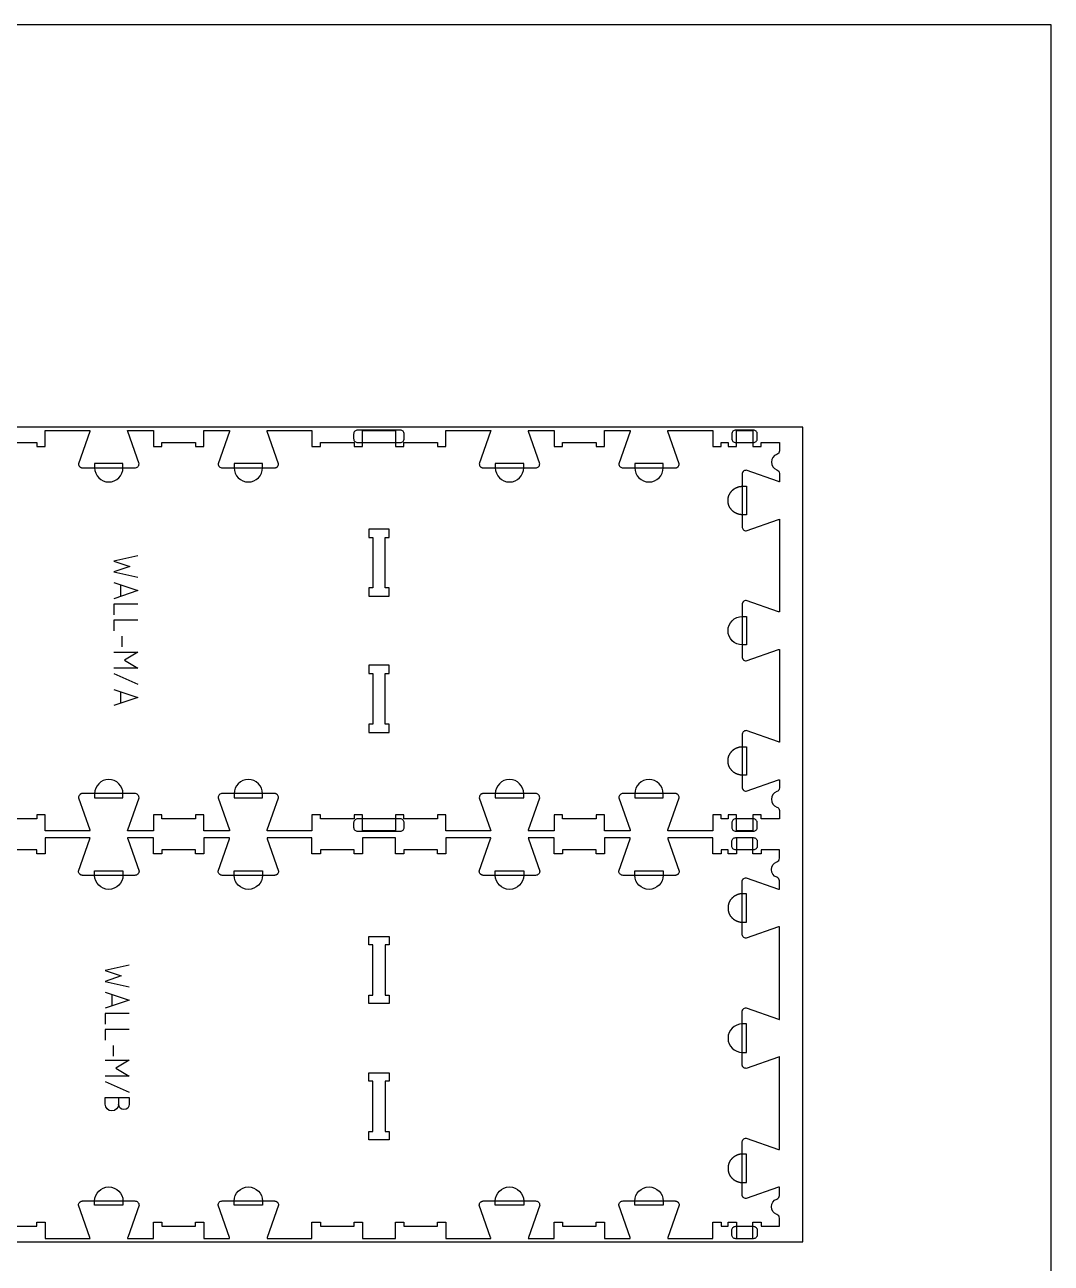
# Model space of a CAD drawing. Extents: x 0 to 4485, y 0 to 8771.
# Drawn here: x 1646 to 3183, y 3739 to 5593 of the extents above; entities that cross this region are included whole.
import ezdxf

# ---------------------------------------------------------------- set-up
doc = ezdxf.new("R2010")
doc.units = 0
for name, color, linetype in [('0_SHEET_SPRUCEPLY_2440X122', 1, 'CONTINUOUS'), ('1_ANYTOOL_1MMDEEP_LABELS_S', 2, 'CONTINUOUS'), ('3_ANYTOOL_CUTTHROUGH_INSID', 4, 'CONTINUOUS'), ('4_ANYTOOL_CUTTHROUGH_OUTSI', 5, 'CONTINUOUS'), ('5_ANYTOOL_HALF_MILL_9MM_IN', 3, 'CONTINUOUS'), ('DONOTCUT', 7, 'CONTINUOUS')]:
    doc.layers.add(name, color=color, linetype=linetype)

msp = doc.modelspace()

# ---------------------------------------------------------------- linework, layer by layer
at = {"layer": '0_SHEET_SPRUCEPLY_2440X122'}
msp.add_lwpolyline([(371.7, 4991.2), (371.7, 3771.2), (2811.7, 3771.2), (2811.7, 4991.2)], close=True, dxfattribs=at)
at = {"layer": '1_ANYTOOL_1MMDEEP_LABELS_S', "color": 2}
for points in [[(1815.6, 4798.2), (1779.6, 4790.2), (1803.6, 4782.2), (1779.6, 4774.2), (1815.6, 4766.2)], [(1779.6, 4758.2), (1815.6, 4746.2), (1779.6, 4734.2)], [(1789.6, 4754.9), (1789.6, 4737.6)], [(1815.6, 4726.2), (1779.6, 4726.2), (1779.6, 4710.2)], [(1815.6, 4702.2), (1779.6, 4702.2), (1779.6, 4686.2)], [(1791.6, 4678.2), (1791.6, 4662.2)], [(1779.6, 4654.2), (1815.6, 4654.2), (1795.6, 4642.2), (1815.6, 4630.2), (1779.6, 4630.2)], [(1779.6, 4622.2), (1815.6, 4606.2)], [(1779.6, 4598.2), (1815.6, 4586.2), (1779.6, 4574.2)], [(1789.6, 4594.9), (1789.6, 4577.6)], [(1802.9, 4185.3), (1766.9, 4177.3), (1790.9, 4169.3), (1766.9, 4161.3), (1802.9, 4153.3)], [(1766.9, 4145.3), (1802.9, 4133.3), (1766.9, 4121.3)], [(1776.9, 4141.9), (1776.9, 4124.6)], [(1802.9, 4113.3), (1766.9, 4113.3), (1766.9, 4097.3)], [(1802.9, 4089.3), (1766.9, 4089.3), (1766.9, 4073.3)], [(1778.9, 4065.3), (1778.9, 4049.3)], [(1766.9, 4043.3), (1802.9, 4043.3), (1782.9, 4031.3), (1802.9, 4019.3), (1766.9, 4019.3)], [(1766.9, 4011.3), (1802.9, 3995.3)]]:
    msp.add_lwpolyline(points, dxfattribs=at)
msp.add_lwpolyline([(1786.9, 3987.3), (1786.9, 3977.3, -1), (1766.9, 3977.3), (1766.9, 3987.3), (1802.9, 3987.3), (1802.9, 3977.3, -1), (1786.9, 3977.3)], format="xyb", dxfattribs=at)
at = {"layer": '3_ANYTOOL_CUTTHROUGH_INSID'}
for points in [[(2161.5, 4838.2), (2161.5, 4826), (2167.5, 4826), (2167.5, 4750.5), (2161.5, 4750.5), (2161.5, 4738), (2192, 4738), (2192, 4750.5), (2186, 4750.5), (2186, 4826), (2192, 4826), (2192, 4838.5), (2161.5, 4838.5)], [(2192, 4534.2), (2192, 4546.5), (2186, 4546.5), (2186, 4622), (2192, 4622), (2192, 4634.5), (2161.5, 4634.5), (2161.5, 4622), (2167.5, 4622), (2167.5, 4546.5), (2161.5, 4546.5), (2161.5, 4534), (2192, 4534)], [(2192, 4228.2), (2192, 4216), (2186, 4216), (2186, 4140.5), (2192, 4140.5), (2192, 4128), (2161.5, 4128), (2161.5, 4140.5), (2167.5, 4140.5), (2167.5, 4216), (2161.5, 4216), (2161.5, 4228.5), (2192, 4228.5)], [(2161.5, 3924.2), (2161.5, 3936.5), (2167.5, 3936.5), (2167.5, 4012), (2161.5, 4012), (2161.5, 4024.5), (2192, 4024.5), (2192, 4012), (2186, 4012), (2186, 3936.5), (2192, 3936.5), (2192, 3924), (2161.5, 3924)]]:
    msp.add_lwpolyline(points, close=True, dxfattribs=at)
at = {"layer": '4_ANYTOOL_CUTTHROUGH_OUTSI'}
for points in [[(1614, 4968), (1664.5, 4968), (1664.5, 4962), (1677, 4962), (1677, 4986), (1744.1, 4986), (1744.1, 4986, -0.061485), (1743.9, 4984.6), (1727, 4936.3), (1727, 4936.3), (1727, 4936.2), (1727, 4936.2, 0.198912), (1728.8, 4931.8), (1728.9, 4931.7), (1729, 4931.6), (1729.2, 4931.5), (1729.3, 4931.4), (1729.4, 4931.3), (1729.5, 4931.2), (1729.6, 4931.1), (1729.8, 4931), (1729.9, 4931), (1730, 4930.9), (1730.2, 4930.8), (1730.3, 4930.7), (1730.4, 4930.7), (1730.6, 4930.6), (1730.7, 4930.5), (1730.9, 4930.5), (1731, 4930.4), (1731.1, 4930.4), (1731.3, 4930.3), (1731.4, 4930.3), (1731.6, 4930.2), (1731.7, 4930.2), (1731.9, 4930.1), (1732, 4930.1), (1732.2, 4930.1), (1732.3, 4930.1), (1732.5, 4930), (1732.6, 4930), (1732.8, 4930), (1732.9, 4930), (1733.1, 4930), (1733.2, 4930), (1811.2, 4930, 0.414214), (1817.5, 4936.2), (1817.5, 4936.3), (1800.6, 4984.6), (1800.6, 4984.6, -0.061485), (1800.4, 4986), (1839, 4986), (1839, 4962), (1851.5, 4962), (1851.5, 4968), (1902, 4968), (1902, 4962), (1914.5, 4962), (1914.5, 4986), (1953.1, 4986), (1953.1, 4986, -0.061485), (1952.8, 4984.6), (1935.9, 4936.3), (1935.9, 4936.3), (1935.9, 4936.2), (1935.9, 4936.2, 0.414214), (1942.2, 4930), (2020.2, 4930), (2020.3, 4930), (2020.5, 4930), (2020.6, 4930), (2020.8, 4930), (2020.9, 4930), (2021.1, 4930.1), (2021.2, 4930.1), (2021.4, 4930.1), (2021.5, 4930.1), (2021.7, 4930.2), (2021.8, 4930.2), (2022, 4930.3), (2022.1, 4930.3), (2022.3, 4930.4), (2022.4, 4930.4), (2022.5, 4930.5), (2022.7, 4930.5), (2022.8, 4930.6), (2023, 4930.7), (2023.1, 4930.7), (2023.2, 4930.8), (2023.4, 4930.9), (2023.5, 4931), (2023.6, 4931), (2023.8, 4931.1), (2023.9, 4931.2), (2024, 4931.3), (2024.1, 4931.4), (2024.2, 4931.5), (2024.4, 4931.6), (2024.5, 4931.7), (2024.6, 4931.8, 0.198912), (2026.4, 4936.2), (2026.4, 4936.3), (2009.5, 4984.6), (2009.5, 4984.6, -0.061485), (2009.3, 4986), (2076.5, 4986), (2076.5, 4962), (2089, 4962), (2089, 4968), (2139.5, 4968), (2139.5, 4962), (2152, 4962), (2152, 4986), (2201.5, 4986), (2201.5, 4962), (2214, 4962), (2214, 4968), (2264.5, 4968), (2264.5, 4962), (2277, 4962), (2277, 4986), (2344.1, 4986), (2344.1, 4986, -0.061485), (2343.9, 4984.6), (2327, 4936.3), (2327, 4936.3), (2327, 4936.2), (2327, 4936.2, 0.198912), (2328.8, 4931.8), (2328.9, 4931.7), (2329, 4931.6), (2329.2, 4931.5), (2329.3, 4931.4), (2329.4, 4931.3), (2329.5, 4931.2), (2329.6, 4931.1), (2329.8, 4931), (2329.9, 4931), (2330, 4930.9), (2330.2, 4930.8), (2330.3, 4930.7), (2330.4, 4930.7), (2330.6, 4930.6), (2330.7, 4930.5), (2330.9, 4930.5), (2331, 4930.4), (2331.1, 4930.4), (2331.3, 4930.3), (2331.4, 4930.3), (2331.6, 4930.2), (2331.7, 4930.2), (2331.9, 4930.1), (2332, 4930.1), (2332.2, 4930.1), (2332.3, 4930.1), (2332.5, 4930), (2332.6, 4930), (2332.8, 4930), (2332.9, 4930), (2333.1, 4930), (2333.2, 4930), (2411.2, 4930, 0.414214), (2417.5, 4936.2), (2417.5, 4936.3), (2417.5, 4936.3), (2400.6, 4984.6), (2400.6, 4984.6, -0.061485), (2400.4, 4986), (2439, 4986), (2439, 4962), (2451.5, 4962), (2451.5, 4968), (2502, 4968), (2502, 4962), (2514.5, 4962), (2514.5, 4986), (2553.1, 4986), (2553.1, 4986, -0.061485), (2552.8, 4984.6), (2535.9, 4936.3), (2535.9, 4936.3), (2535.9, 4936.2), (2535.9, 4936.2, 0.414214), (2542.2, 4930), (2620.2, 4930), (2620.3, 4930), (2620.5, 4930), (2620.6, 4930), (2620.8, 4930), (2620.9, 4930), (2621.1, 4930.1), (2621.2, 4930.1), (2621.4, 4930.1), (2621.5, 4930.1), (2621.7, 4930.2), (2621.8, 4930.2), (2622, 4930.3), (2622.1, 4930.3), (2622.3, 4930.4), (2622.4, 4930.4), (2622.5, 4930.5), (2622.7, 4930.5), (2622.8, 4930.6), (2623, 4930.7), (2623.1, 4930.7), (2623.2, 4930.8), (2623.4, 4930.9), (2623.5, 4931), (2623.6, 4931), (2623.8, 4931.1), (2623.9, 4931.2), (2624, 4931.3), (2624.1, 4931.4), (2624.2, 4931.5), (2624.4, 4931.6), (2624.5, 4931.7), (2624.6, 4931.8, 0.198912), (2626.4, 4936.2), (2626.4, 4936.3), (2609.5, 4984.6), (2609.5, 4984.6, -0.061485), (2609.3, 4986), (2676.5, 4986), (2676.5, 4962), (2689, 4962), (2689, 4968), (2699.5, 4968), (2699.5, 4962), (2712, 4962), (2712, 4986), (2736.5, 4986), (2736.5, 4962), (2749, 4962), (2749, 4968), (2776.5, 4968), (2776.5, 4955.6), (2776.5, 4955.6, -0.317837), (2772.6, 4950.2, 0.707107), (2772.6, 4927.1, -0.317837), (2776.5, 4921.6), (2776.5, 4909.2, -0.061485), (2775.1, 4909.5), (2726.8, 4926.4), (2726.7, 4926.4), (2726.7, 4926.4), (2726.7, 4926.4, 0.198912), (2722.3, 4924.6), (2722.2, 4924.5), (2722.1, 4924.3), (2722, 4924.2), (2721.9, 4924.1), (2721.8, 4924), (2721.7, 4923.9), (2721.6, 4923.7), (2721.5, 4923.6), (2721.4, 4923.5), (2721.3, 4923.4), (2721.3, 4923.2), (2721.2, 4923.1), (2721.1, 4923), (2721.1, 4922.8), (2721, 4922.7), (2720.9, 4922.5), (2720.9, 4922.4), (2720.8, 4922.2), (2720.8, 4922.1), (2720.7, 4921.9), (2720.7, 4921.8), (2720.6, 4921.6), (2720.6, 4921.5), (2720.6, 4921.3), (2720.5, 4921.2), (2720.5, 4921), (2720.5, 4920.9), (2720.5, 4920.7), (2720.5, 4920.6), (2720.5, 4920.4), (2720.5, 4920.3), (2720.5, 4920.1), (2720.5, 4842.1, 0.414214), (2726.7, 4835.9), (2726.7, 4835.9), (2726.8, 4835.9), (2775.1, 4852.8), (2775.1, 4852.8, -0.061485), (2776.5, 4853), (2776.5, 4714.3, -0.061485), (2775.1, 4714.6), (2726.8, 4731.5), (2726.7, 4731.5), (2726.7, 4731.5), (2726.7, 4731.5, 0.198912), (2722.3, 4729.7), (2722.2, 4729.6), (2722.1, 4729.4), (2722, 4729.3), (2721.9, 4729.2), (2721.8, 4729.1), (2721.7, 4729), (2721.6, 4728.8), (2721.5, 4728.7), (2721.4, 4728.6), (2721.3, 4728.5), (2721.3, 4728.3), (2721.2, 4728.2), (2721.1, 4728.1), (2721.1, 4727.9), (2721, 4727.8), (2720.9, 4727.6), (2720.9, 4727.5), (2720.8, 4727.3), (2720.8, 4727.2), (2720.7, 4727), (2720.7, 4726.9), (2720.6, 4726.7), (2720.6, 4726.6), (2720.6, 4726.4), (2720.5, 4726.3), (2720.5, 4726.1), (2720.5, 4726), (2720.5, 4725.8), (2720.5, 4725.7), (2720.5, 4725.5), (2720.5, 4725.4), (2720.5, 4725.2), (2720.5, 4647.2), (2720.5, 4647.1), (2720.5, 4646.9), (2720.5, 4646.8), (2720.5, 4646.6), (2720.5, 4646.5), (2720.5, 4646.3), (2720.5, 4646.2), (2720.6, 4646), (2720.6, 4645.9), (2720.6, 4645.7), (2720.7, 4645.6), (2720.7, 4645.4), (2720.8, 4645.3), (2720.8, 4645.1), (2720.9, 4645), (2720.9, 4644.8), (2721, 4644.7), (2721.1, 4644.6), (2721.1, 4644.4), (2721.2, 4644.3), (2721.3, 4644.2), (2721.3, 4644), (2721.4, 4643.9), (2721.5, 4643.8), (2721.6, 4643.6), (2721.7, 4643.5), (2721.8, 4643.4), (2721.9, 4643.3), (2722, 4643.2), (2722.1, 4643), (2722.2, 4642.9), (2722.3, 4642.8, 0.198912), (2726.7, 4641), (2726.7, 4641), (2726.8, 4641), (2775.1, 4657.9), (2775.1, 4657.9, -0.061485), (2776.5, 4658.1), (2776.5, 4519.4, -0.061485), (2775.1, 4519.7), (2726.8, 4536.6), (2726.7, 4536.6), (2726.7, 4536.6), (2726.7, 4536.6, 0.414214), (2720.5, 4530.3), (2720.5, 4452.3), (2720.5, 4452.2), (2720.5, 4452), (2720.5, 4451.9), (2720.5, 4451.7), (2720.5, 4451.6), (2720.5, 4451.4), (2720.5, 4451.3), (2720.6, 4451.1), (2720.6, 4451), (2720.6, 4450.8), (2720.7, 4450.7), (2720.7, 4450.5), (2720.8, 4450.4), (2720.8, 4450.2), (2720.9, 4450.1), (2720.9, 4449.9), (2721, 4449.8), (2721.1, 4449.7), (2721.1, 4449.5), (2721.2, 4449.4), (2721.3, 4449.3), (2721.3, 4449.1), (2721.4, 4449), (2721.5, 4448.9), (2721.6, 4448.7), (2721.7, 4448.6), (2721.8, 4448.5), (2721.9, 4448.4), (2722, 4448.3), (2722.1, 4448.1), (2722.2, 4448), (2722.3, 4447.9, 0.198912), (2726.7, 4446.1), (2726.7, 4446.1), (2726.8, 4446.1), (2775.1, 4463), (2775.1, 4463, -0.061485), (2776.5, 4463.2), (2776.5, 4450.8, -0.317837), (2772.6, 4445.4, 0.707107), (2772.6, 4422.3, -0.317837), (2776.5, 4416.9), (2776.5, 4404.5), (2749, 4404.5), (2749, 4410.5), (2736.5, 4410.5), (2736.5, 4386.5), (2712, 4386.5), (2712, 4410.5), (2699.5, 4410.5), (2699.5, 4404.5), (2689, 4404.5), (2689, 4410.5), (2676.5, 4410.5), (2676.5, 4386.5), (2609.3, 4386.5), (2609.3, 4386.5, -0.061485), (2609.5, 4387.9), (2626.4, 4436.2), (2626.4, 4436.2), (2626.4, 4436.2), (2626.4, 4436.2, 0.198912), (2624.6, 4440.7), (2624.5, 4440.8), (2624.4, 4440.9), (2624.2, 4441), (2624.1, 4441.1), (2624, 4441.2), (2623.9, 4441.3), (2623.8, 4441.3), (2623.6, 4441.4), (2623.5, 4441.5), (2623.4, 4441.6), (2623.2, 4441.7), (2623.1, 4441.7), (2623, 4441.8), (2622.8, 4441.9), (2622.7, 4442), (2622.5, 4442), (2622.4, 4442.1), (2622.3, 4442.1), (2622.1, 4442.2), (2622, 4442.2), (2621.8, 4442.3), (2621.7, 4442.3), (2621.5, 4442.3), (2621.4, 4442.4), (2621.2, 4442.4), (2621.1, 4442.4), (2620.9, 4442.4), (2620.8, 4442.5), (2620.6, 4442.5), (2620.5, 4442.5), (2620.3, 4442.5), (2620.2, 4442.5), (2542.2, 4442.5, 0.414214), (2535.9, 4436.2), (2535.9, 4436.2), (2535.9, 4436.2), (2552.8, 4387.9), (2552.8, 4387.9, -0.061485), (2553.1, 4386.5), (2514.5, 4386.5), (2514.5, 4410.5), (2502, 4410.5), (2502, 4404.5), (2451.5, 4404.5), (2451.5, 4410.5), (2439, 4410.5), (2439, 4386.5), (2400.4, 4386.5), (2400.4, 4386.5, -0.061485), (2400.6, 4387.9), (2417.5, 4436.2), (2417.5, 4436.2), (2417.5, 4436.2), (2417.5, 4436.2, 0.414214), (2411.2, 4442.5), (2333.2, 4442.5), (2333.1, 4442.5), (2332.9, 4442.5), (2332.8, 4442.5), (2332.6, 4442.5), (2332.5, 4442.4), (2332.3, 4442.4), (2332.2, 4442.4), (2332, 4442.4), (2331.9, 4442.3), (2331.7, 4442.3), (2331.6, 4442.3), (2331.4, 4442.2), (2331.3, 4442.2), (2331.1, 4442.1), (2331, 4442.1), (2330.9, 4442), (2330.7, 4442), (2330.6, 4441.9), (2330.4, 4441.8), (2330.3, 4441.7), (2330.2, 4441.7), (2330, 4441.6), (2329.9, 4441.5), (2329.8, 4441.4), (2329.6, 4441.3), (2329.5, 4441.3), (2329.4, 4441.2), (2329.3, 4441.1), (2329.2, 4441), (2329, 4440.9), (2328.9, 4440.8), (2328.8, 4440.7, 0.198912), (2327, 4436.2), (2327, 4436.2), (2343.9, 4387.9), (2343.9, 4387.9, -0.061485), (2344.1, 4386.5), (2326.7, 4386.5), (2277, 4386.5), (2277, 4410.5), (2264.5, 4410.5), (2264.5, 4404.5), (2214, 4404.5), (2214, 4410.5), (2201.5, 4410.5), (2201.5, 4386.5), (2152, 4386.5), (2152, 4410.5), (2139.5, 4410.5), (2139.5, 4404.5), (2089, 4404.5), (2089, 4410.5), (2076.5, 4410.5), (2076.5, 4386.5), (2009.3, 4386.5), (2009.3, 4386.5, -0.061485), (2009.5, 4387.9), (2026.4, 4436.2), (2026.4, 4436.2), (2026.4, 4436.2), (2026.4, 4436.2, 0.198912), (2024.6, 4440.7), (2024.5, 4440.8), (2024.4, 4440.9), (2024.2, 4441), (2024.1, 4441.1), (2024, 4441.2), (2023.9, 4441.3), (2023.8, 4441.3), (2023.6, 4441.4), (2023.5, 4441.5), (2023.4, 4441.6), (2023.2, 4441.7), (2023.1, 4441.7), (2023, 4441.8), (2022.8, 4441.9), (2022.7, 4442), (2022.5, 4442), (2022.4, 4442.1), (2022.3, 4442.1), (2022.1, 4442.2), (2022, 4442.2), (2021.8, 4442.3), (2021.7, 4442.3), (2021.5, 4442.3), (2021.4, 4442.4), (2021.2, 4442.4), (2021.1, 4442.4), (2020.9, 4442.4), (2020.8, 4442.5), (2020.6, 4442.5), (2020.5, 4442.5), (2020.3, 4442.5), (2020.2, 4442.5), (1942.2, 4442.5, 0.414214), (1935.9, 4436.2), (1935.9, 4436.2), (1935.9, 4436.2), (1952.8, 4387.9), (1952.8, 4387.9, -0.061485), (1953.1, 4386.5), (1914.5, 4386.5), (1914.5, 4410.5), (1902, 4410.5), (1902, 4404.5), (1851.5, 4404.5), (1851.5, 4410.5), (1839, 4410.5), (1839, 4386.5), (1800.4, 4386.5), (1800.4, 4386.5, -0.061485), (1800.6, 4387.9), (1817.5, 4436.2), (1817.5, 4436.2), (1817.5, 4436.2), (1817.5, 4436.2, 0.414214), (1811.2, 4442.5), (1733.2, 4442.5), (1733.1, 4442.5), (1732.9, 4442.5), (1732.8, 4442.5), (1732.6, 4442.5), (1732.5, 4442.4), (1732.3, 4442.4), (1732.2, 4442.4), (1732, 4442.4), (1731.9, 4442.3), (1731.7, 4442.3), (1731.6, 4442.3), (1731.4, 4442.2), (1731.3, 4442.2), (1731.1, 4442.1), (1731, 4442.1), (1730.9, 4442), (1730.7, 4442), (1730.6, 4441.9), (1730.4, 4441.8), (1730.3, 4441.7), (1730.2, 4441.7), (1730, 4441.6), (1729.9, 4441.5), (1729.8, 4441.4), (1729.6, 4441.3), (1729.5, 4441.3), (1729.4, 4441.2), (1729.3, 4441.1), (1729.2, 4441), (1729, 4440.9), (1728.9, 4440.8), (1728.8, 4440.7, 0.198912), (1727, 4436.2), (1727, 4436.2), (1727, 4436.2), (1743.9, 4387.9), (1743.9, 4387.9, -0.061485), (1744.1, 4386.5), (1726.7, 4386.5), (1677, 4386.5), (1677, 4410.5), (1664.5, 4410.5), (1664.5, 4404.5), (1614, 4404.5)], [(1614, 3794.5), (1664.5, 3794.5), (1664.5, 3800.5), (1677, 3800.5), (1677, 3776.5), (1744.1, 3776.5), (1744.1, 3776.5, 0.061485), (1743.9, 3777.9), (1727, 3826.2), (1727, 3826.2), (1727, 3826.2), (1727, 3826.2, -0.198912), (1728.8, 3830.7), (1728.9, 3830.8), (1729, 3830.9), (1729.2, 3831), (1729.3, 3831.1), (1729.4, 3831.2), (1729.5, 3831.3), (1729.6, 3831.3), (1729.8, 3831.4), (1729.9, 3831.5), (1730, 3831.6), (1730.2, 3831.7), (1730.3, 3831.7), (1730.4, 3831.8), (1730.6, 3831.9), (1730.7, 3832), (1730.9, 3832), (1731, 3832.1), (1731.1, 3832.1), (1731.3, 3832.2), (1731.4, 3832.2), (1731.6, 3832.3), (1731.7, 3832.3), (1731.9, 3832.3), (1732, 3832.4), (1732.2, 3832.4), (1732.3, 3832.4), (1732.5, 3832.4), (1732.6, 3832.5), (1732.8, 3832.5), (1732.9, 3832.5), (1733.1, 3832.5), (1733.2, 3832.5), (1811.2, 3832.5, -0.414214), (1817.5, 3826.2), (1817.5, 3826.2), (1800.6, 3777.9), (1800.6, 3777.9, 0.061485), (1800.4, 3776.5), (1839, 3776.5), (1839, 3800.5), (1851.5, 3800.5), (1851.5, 3794.5), (1902, 3794.5), (1902, 3800.5), (1914.5, 3800.5), (1914.5, 3776.5), (1953.1, 3776.5), (1953.1, 3776.5, 0.061485), (1952.8, 3777.9), (1935.9, 3826.2), (1935.9, 3826.2), (1935.9, 3826.2), (1935.9, 3826.2, -0.414214), (1942.2, 3832.5), (2020.2, 3832.5), (2020.3, 3832.5), (2020.5, 3832.5), (2020.6, 3832.5), (2020.8, 3832.5), (2020.9, 3832.4), (2021.1, 3832.4), (2021.2, 3832.4), (2021.4, 3832.4), (2021.5, 3832.3), (2021.7, 3832.3), (2021.8, 3832.3), (2022, 3832.2), (2022.1, 3832.2), (2022.3, 3832.1), (2022.4, 3832.1), (2022.5, 3832), (2022.7, 3832), (2022.8, 3831.9), (2023, 3831.8), (2023.1, 3831.7), (2023.2, 3831.7), (2023.4, 3831.6), (2023.5, 3831.5), (2023.6, 3831.4), (2023.8, 3831.3), (2023.9, 3831.3), (2024, 3831.2), (2024.1, 3831.1), (2024.2, 3831), (2024.4, 3830.9), (2024.5, 3830.8), (2024.6, 3830.7, -0.198912), (2026.4, 3826.2), (2026.4, 3826.2), (2009.5, 3777.9), (2009.5, 3777.9, 0.061485), (2009.3, 3776.5), (2076.5, 3776.5), (2076.5, 3800.5), (2089, 3800.5), (2089, 3794.5), (2139.5, 3794.5), (2139.5, 3800.5), (2152, 3800.5), (2152, 3776.5), (2201.5, 3776.5), (2201.5, 3800.5), (2214, 3800.5), (2214, 3794.5), (2264.5, 3794.5), (2264.5, 3800.5), (2277, 3800.5), (2277, 3776.5), (2344.1, 3776.5), (2344.1, 3776.5, 0.061485), (2343.9, 3777.9), (2327, 3826.2), (2327, 3826.2), (2327, 3826.2), (2327, 3826.2, -0.198912), (2328.8, 3830.7), (2328.9, 3830.8), (2329, 3830.9), (2329.2, 3831), (2329.3, 3831.1), (2329.4, 3831.2), (2329.5, 3831.3), (2329.6, 3831.3), (2329.8, 3831.4), (2329.9, 3831.5), (2330, 3831.6), (2330.2, 3831.7), (2330.3, 3831.7), (2330.4, 3831.8), (2330.6, 3831.9), (2330.7, 3832), (2330.9, 3832), (2331, 3832.1), (2331.1, 3832.1), (2331.3, 3832.2), (2331.4, 3832.2), (2331.6, 3832.3), (2331.7, 3832.3), (2331.9, 3832.3), (2332, 3832.4), (2332.2, 3832.4), (2332.3, 3832.4), (2332.5, 3832.4), (2332.6, 3832.5), (2332.8, 3832.5), (2332.9, 3832.5), (2333.1, 3832.5), (2333.2, 3832.5), (2411.2, 3832.5, -0.414214), (2417.5, 3826.2), (2417.5, 3826.2), (2417.5, 3826.2), (2400.6, 3777.9), (2400.6, 3777.9, 0.061485), (2400.4, 3776.5), (2439, 3776.5), (2439, 3800.5), (2451.5, 3800.5), (2451.5, 3794.5), (2502, 3794.5), (2502, 3800.5), (2514.5, 3800.5), (2514.5, 3776.5), (2553.1, 3776.5), (2553.1, 3776.5, 0.061485), (2552.8, 3777.9), (2535.9, 3826.2), (2535.9, 3826.2), (2535.9, 3826.2), (2535.9, 3826.2, -0.414214), (2542.2, 3832.5), (2620.2, 3832.5), (2620.3, 3832.5), (2620.5, 3832.5), (2620.6, 3832.5), (2620.8, 3832.5), (2620.9, 3832.4), (2621.1, 3832.4), (2621.2, 3832.4), (2621.4, 3832.4), (2621.5, 3832.3), (2621.7, 3832.3), (2621.8, 3832.3), (2622, 3832.2), (2622.1, 3832.2), (2622.3, 3832.1), (2622.4, 3832.1), (2622.5, 3832), (2622.7, 3832), (2622.8, 3831.9), (2623, 3831.8), (2623.1, 3831.7), (2623.2, 3831.7), (2623.4, 3831.6), (2623.5, 3831.5), (2623.6, 3831.4), (2623.8, 3831.3), (2623.9, 3831.3), (2624, 3831.2), (2624.1, 3831.1), (2624.2, 3831), (2624.4, 3830.9), (2624.5, 3830.8), (2624.6, 3830.7, -0.198912), (2626.4, 3826.2), (2626.4, 3826.2), (2609.5, 3777.9), (2609.5, 3777.9, 0.061485), (2609.3, 3776.5), (2676.5, 3776.5), (2676.5, 3800.5), (2689, 3800.5), (2689, 3794.5), (2699.5, 3794.5), (2699.5, 3800.5), (2712, 3800.5), (2712, 3776.5), (2736.5, 3776.5), (2736.5, 3800.5), (2749, 3800.5), (2749, 3794.5), (2776.5, 3794.5), (2776.5, 3806.9), (2776.5, 3806.9, 0.317837), (2772.6, 3812.3, -0.707107), (2772.6, 3835.4, 0.317837), (2776.5, 3840.8), (2776.5, 3853.2, 0.061485), (2775.1, 3853), (2726.8, 3836.1), (2726.7, 3836.1), (2726.7, 3836.1), (2726.7, 3836.1, -0.198912), (2722.3, 3837.9), (2722.2, 3838), (2722.1, 3838.1), (2722, 3838.3), (2721.9, 3838.4), (2721.8, 3838.5), (2721.7, 3838.6), (2721.6, 3838.7), (2721.5, 3838.9), (2721.4, 3839), (2721.3, 3839.1), (2721.3, 3839.3), (2721.2, 3839.4), (2721.1, 3839.5), (2721.1, 3839.7), (2721, 3839.8), (2720.9, 3839.9), (2720.9, 3840.1), (2720.8, 3840.2), (2720.8, 3840.4), (2720.7, 3840.5), (2720.7, 3840.7), (2720.6, 3840.8), (2720.6, 3841), (2720.6, 3841.1), (2720.5, 3841.3), (2720.5, 3841.4), (2720.5, 3841.6), (2720.5, 3841.7), (2720.5, 3841.9), (2720.5, 3842), (2720.5, 3842.2), (2720.5, 3842.3), (2720.5, 3920.3, -0.414214), (2726.7, 3926.6), (2726.7, 3926.6), (2726.8, 3926.6), (2775.1, 3909.7), (2775.1, 3909.7, 0.061485), (2776.5, 3909.4), (2776.5, 4048.1, 0.061485), (2775.1, 4047.9), (2726.8, 4031), (2726.7, 4031), (2726.7, 4031), (2726.7, 4031, -0.198912), (2722.3, 4032.8), (2722.2, 4032.9), (2722.1, 4033), (2722, 4033.2), (2721.9, 4033.3), (2721.8, 4033.4), (2721.7, 4033.5), (2721.6, 4033.6), (2721.5, 4033.8), (2721.4, 4033.9), (2721.3, 4034), (2721.3, 4034.2), (2721.2, 4034.3), (2721.1, 4034.4), (2721.1, 4034.6), (2721, 4034.7), (2720.9, 4034.8), (2720.9, 4035), (2720.8, 4035.1), (2720.8, 4035.3), (2720.7, 4035.4), (2720.7, 4035.6), (2720.6, 4035.7), (2720.6, 4035.9), (2720.6, 4036), (2720.5, 4036.2), (2720.5, 4036.3), (2720.5, 4036.5), (2720.5, 4036.6), (2720.5, 4036.8), (2720.5, 4036.9), (2720.5, 4037.1), (2720.5, 4037.2), (2720.5, 4115.2), (2720.5, 4115.4), (2720.5, 4115.5), (2720.5, 4115.7), (2720.5, 4115.8), (2720.5, 4116), (2720.5, 4116.1), (2720.5, 4116.3), (2720.6, 4116.4), (2720.6, 4116.6), (2720.6, 4116.7), (2720.7, 4116.9), (2720.7, 4117), (2720.8, 4117.2), (2720.8, 4117.3), (2720.9, 4117.5), (2720.9, 4117.6), (2721, 4117.8), (2721.1, 4117.9), (2721.1, 4118.1), (2721.2, 4118.2), (2721.3, 4118.3), (2721.3, 4118.5), (2721.4, 4118.6), (2721.5, 4118.7), (2721.6, 4118.8), (2721.7, 4119), (2721.8, 4119.1), (2721.9, 4119.2), (2722, 4119.3), (2722.1, 4119.4), (2722.2, 4119.6), (2722.3, 4119.7, -0.198912), (2726.7, 4121.5), (2726.7, 4121.5), (2726.8, 4121.5), (2775.1, 4104.6), (2775.1, 4104.6, 0.061485), (2776.5, 4104.3), (2776.5, 4243, 0.061485), (2775.1, 4242.8), (2726.8, 4225.9), (2726.7, 4225.9), (2726.7, 4225.9), (2726.7, 4225.9, -0.414214), (2720.5, 4232.1), (2720.5, 4310.1), (2720.5, 4310.3), (2720.5, 4310.4), (2720.5, 4310.6), (2720.5, 4310.7), (2720.5, 4310.9), (2720.5, 4311), (2720.5, 4311.2), (2720.6, 4311.3), (2720.6, 4311.5), (2720.6, 4311.6), (2720.7, 4311.8), (2720.7, 4311.9), (2720.8, 4312.1), (2720.8, 4312.2), (2720.9, 4312.4), (2720.9, 4312.5), (2721, 4312.7), (2721.1, 4312.8), (2721.1, 4313), (2721.2, 4313.1), (2721.3, 4313.2), (2721.3, 4313.4), (2721.4, 4313.5), (2721.5, 4313.6), (2721.6, 4313.7), (2721.7, 4313.9), (2721.8, 4314), (2721.9, 4314.1), (2722, 4314.2), (2722.1, 4314.3), (2722.2, 4314.5), (2722.3, 4314.6, -0.198912), (2726.7, 4316.4), (2726.7, 4316.4), (2726.8, 4316.4), (2775.1, 4299.5), (2775.1, 4299.5, 0.061485), (2776.5, 4299.2), (2776.5, 4311.6, 0.317837), (2772.6, 4317.1, -0.707107), (2772.6, 4340.2, 0.317837), (2776.5, 4345.6), (2776.5, 4358), (2749, 4358), (2749, 4352), (2736.5, 4352), (2736.5, 4376), (2712, 4376), (2712, 4352), (2699.5, 4352), (2699.5, 4358), (2689, 4358), (2689, 4352), (2676.5, 4352), (2676.5, 4376), (2609.3, 4376), (2609.3, 4376, 0.061485), (2609.5, 4374.6), (2626.4, 4326.3), (2626.4, 4326.3), (2626.4, 4326.2), (2626.4, 4326.2, -0.198912), (2624.6, 4321.8), (2624.5, 4321.7), (2624.4, 4321.6), (2624.2, 4321.5), (2624.1, 4321.4), (2624, 4321.3), (2623.9, 4321.2), (2623.8, 4321.1), (2623.6, 4321), (2623.5, 4321), (2623.4, 4320.9), (2623.2, 4320.8), (2623.1, 4320.7), (2623, 4320.7), (2622.8, 4320.6), (2622.7, 4320.5), (2622.5, 4320.5), (2622.4, 4320.4), (2622.3, 4320.4), (2622.1, 4320.3), (2622, 4320.3), (2621.8, 4320.2), (2621.7, 4320.2), (2621.5, 4320.1), (2621.4, 4320.1), (2621.2, 4320.1), (2621.1, 4320.1), (2620.9, 4320), (2620.8, 4320), (2620.6, 4320), (2620.5, 4320), (2620.3, 4320), (2620.2, 4320), (2542.2, 4320, -0.414214), (2535.9, 4326.2), (2535.9, 4326.3), (2535.9, 4326.3), (2552.8, 4374.6), (2552.8, 4374.6, 0.061485), (2553.1, 4376), (2514.5, 4376), (2514.5, 4352), (2502, 4352), (2502, 4358), (2451.5, 4358), (2451.5, 4352), (2439, 4352), (2439, 4376), (2400.4, 4376), (2400.4, 4376, 0.061485), (2400.6, 4374.6), (2417.5, 4326.3), (2417.5, 4326.3), (2417.5, 4326.2), (2417.5, 4326.2, -0.414214), (2411.2, 4320), (2333.2, 4320), (2333.1, 4320), (2332.9, 4320), (2332.8, 4320), (2332.6, 4320), (2332.5, 4320), (2332.3, 4320.1), (2332.2, 4320.1), (2332, 4320.1), (2331.9, 4320.1), (2331.7, 4320.2), (2331.6, 4320.2), (2331.4, 4320.3), (2331.3, 4320.3), (2331.1, 4320.4), (2331, 4320.4), (2330.9, 4320.5), (2330.7, 4320.5), (2330.6, 4320.6), (2330.4, 4320.7), (2330.3, 4320.7), (2330.2, 4320.8), (2330, 4320.9), (2329.9, 4321), (2329.8, 4321), (2329.6, 4321.1), (2329.5, 4321.2), (2329.4, 4321.3), (2329.3, 4321.4), (2329.2, 4321.5), (2329, 4321.6), (2328.9, 4321.7), (2328.8, 4321.8, -0.198912), (2327, 4326.2), (2327, 4326.3), (2343.9, 4374.6), (2343.9, 4374.6, 0.061485), (2344.1, 4376), (2326.7, 4376), (2277, 4376), (2277, 4352), (2264.5, 4352), (2264.5, 4358), (2214, 4358), (2214, 4352), (2201.5, 4352), (2201.5, 4376), (2152, 4376), (2152, 4352), (2139.5, 4352), (2139.5, 4358), (2089, 4358), (2089, 4352), (2076.5, 4352), (2076.5, 4376), (2009.3, 4376), (2009.3, 4376, 0.061485), (2009.5, 4374.6), (2026.4, 4326.3), (2026.4, 4326.3), (2026.4, 4326.2), (2026.4, 4326.2, -0.198912), (2024.6, 4321.8), (2024.5, 4321.7), (2024.4, 4321.6), (2024.2, 4321.5), (2024.1, 4321.4), (2024, 4321.3), (2023.9, 4321.2), (2023.8, 4321.1), (2023.6, 4321), (2023.5, 4321), (2023.4, 4320.9), (2023.2, 4320.8), (2023.1, 4320.7), (2023, 4320.7), (2022.8, 4320.6), (2022.7, 4320.5), (2022.5, 4320.5), (2022.4, 4320.4), (2022.3, 4320.4), (2022.1, 4320.3), (2022, 4320.3), (2021.8, 4320.2), (2021.7, 4320.2), (2021.5, 4320.1), (2021.4, 4320.1), (2021.2, 4320.1), (2021.1, 4320.1), (2020.9, 4320), (2020.8, 4320), (2020.6, 4320), (2020.5, 4320), (2020.3, 4320), (2020.2, 4320), (1942.2, 4320, -0.414214), (1935.9, 4326.2), (1935.9, 4326.3), (1935.9, 4326.3), (1952.8, 4374.6), (1952.8, 4374.6, 0.061485), (1953.1, 4376), (1914.5, 4376), (1914.5, 4352), (1902, 4352), (1902, 4358), (1851.5, 4358), (1851.5, 4352), (1839, 4352), (1839, 4376), (1800.4, 4376), (1800.4, 4376, 0.061485), (1800.6, 4374.6), (1817.5, 4326.3), (1817.5, 4326.3), (1817.5, 4326.2), (1817.5, 4326.2, -0.414214), (1811.2, 4320), (1733.2, 4320), (1733.1, 4320), (1732.9, 4320), (1732.8, 4320), (1732.6, 4320), (1732.5, 4320), (1732.3, 4320.1), (1732.2, 4320.1), (1732, 4320.1), (1731.9, 4320.1), (1731.7, 4320.2), (1731.6, 4320.2), (1731.4, 4320.3), (1731.3, 4320.3), (1731.1, 4320.4), (1731, 4320.4), (1730.9, 4320.5), (1730.7, 4320.5), (1730.6, 4320.6), (1730.4, 4320.7), (1730.3, 4320.7), (1730.2, 4320.8), (1730, 4320.9), (1729.9, 4321), (1729.8, 4321), (1729.6, 4321.1), (1729.5, 4321.2), (1729.4, 4321.3), (1729.3, 4321.4), (1729.2, 4321.5), (1729, 4321.6), (1728.9, 4321.7), (1728.8, 4321.8, -0.198912), (1727, 4326.2), (1727, 4326.3), (1727, 4326.3), (1743.9, 4374.6), (1743.9, 4374.6, 0.061485), (1744.1, 4376), (1726.7, 4376), (1677, 4376), (1677, 4352), (1664.5, 4352), (1664.5, 4358), (1614, 4358)]]:
    msp.add_lwpolyline(points, format="xyb", dxfattribs=at)
at = {"layer": '5_ANYTOOL_HALF_MILL_9MM_IN'}
for points in [[(2144.8, 4986.5, 0.414214), (2138.8, 4980.5), (2138.8, 4974, 0.414214), (2144.8, 4968), (2208.6, 4968, 0.414214), (2214.6, 4974), (2214.6, 4980.5, 0.414214), (2208.6, 4986.5)], [(2711.1, 4986.5, 0.414214), (2705.1, 4980.5), (2705.1, 4974, 0.414214), (2711.1, 4968), (2737.3, 4968, 0.414214), (2743.3, 4974), (2743.3, 4980.5, 0.414214), (2737.3, 4986.5)], [(1751, 4930.2, 1), (1793.5, 4930.2), (1793.5, 4930.5), (1793.5, 4936.5), (1751, 4936.5), (1751, 4930.5), (1751, 4930.2)], [(1959.9, 4930.2, 1), (2002.4, 4930.2), (2002.4, 4930.5), (2002.4, 4936.5), (1959.9, 4936.5), (1959.9, 4930.5), (1959.9, 4930.2)], [(2351, 4930.2, 1), (2393.5, 4930.2), (2393.5, 4930.5), (2393.5, 4936.5), (2351, 4936.5), (2351, 4930.5), (2351, 4930.2)], [(2559.9, 4930.2, 1), (2602.4, 4930.2), (2602.4, 4930.5), (2602.4, 4936.5), (2559.9, 4936.5), (2559.9, 4930.5), (2559.9, 4930.2)], [(2720.7, 4665, -1), (2720.7, 4707.5), (2721, 4707.5), (2727, 4707.5), (2727, 4665), (2721, 4665), (2720.7, 4665)], [(1793.5, 4442.2, 1), (1751, 4442.2), (1751, 4442), (1751, 4436), (1793.5, 4436), (1793.5, 4442), (1793.5, 4442.2)], [(2002.4, 4442.2, 1), (1959.9, 4442.2), (1959.9, 4442), (1959.9, 4436), (2002.4, 4436), (2002.4, 4442), (2002.4, 4442.2)], [(2393.5, 4442.2, 1), (2351, 4442.2), (2351, 4442), (2351, 4436), (2393.5, 4436), (2393.5, 4442), (2393.5, 4442.2)], [(2602.4, 4442.2, 1), (2559.9, 4442.2), (2559.9, 4442), (2559.9, 4436), (2602.4, 4436), (2602.4, 4442), (2602.4, 4442.2)], [(2144.8, 4404.5, 0.414214), (2138.8, 4398.5), (2138.8, 4392, 0.414214), (2144.8, 4386), (2208.6, 4386, 0.414214), (2214.6, 4392), (2214.6, 4398.5, 0.414214), (2208.6, 4404.5)], [(2711.1, 4404.5, 0.414214), (2705.1, 4398.5), (2705.1, 4392, 0.414214), (2711.1, 4386), (2737.3, 4386, 0.414214), (2743.3, 4392), (2743.3, 4398.5, 0.414214), (2737.3, 4404.5)], [(2711.1, 4358, -0.414214), (2705.1, 4364), (2705.1, 4370.5, -0.414214), (2711.1, 4376.5), (2737.3, 4376.5, -0.414214), (2743.3, 4370.5), (2743.3, 4364, -0.414214), (2737.3, 4358)], [(1793.5, 4320.2, -1), (1751, 4320.2), (1751, 4320.5), (1751, 4326.5), (1793.5, 4326.5), (1793.5, 4320.5), (1793.5, 4320.2)], [(2002.4, 4320.2, -1), (1959.9, 4320.2), (1959.9, 4320.5), (1959.9, 4326.5), (2002.4, 4326.5), (2002.4, 4320.5), (2002.4, 4320.2)], [(2393.5, 4320.2, -1), (2351, 4320.2), (2351, 4320.5), (2351, 4326.5), (2393.5, 4326.5), (2393.5, 4320.5), (2393.5, 4320.2)], [(2602.4, 4320.2, -1), (2559.9, 4320.2), (2559.9, 4320.5), (2559.9, 4326.5), (2602.4, 4326.5), (2602.4, 4320.5), (2602.4, 4320.2)], [(2720.7, 4097.5, 1), (2720.7, 4055), (2721, 4055), (2727, 4055), (2727, 4097.5), (2721, 4097.5), (2720.7, 4097.5)], [(1751, 3832.2, -1), (1793.5, 3832.2), (1793.5, 3832), (1793.5, 3826), (1751, 3826), (1751, 3832), (1751, 3832.2)], [(1959.9, 3832.2, -1), (2002.4, 3832.2), (2002.4, 3832), (2002.4, 3826), (1959.9, 3826), (1959.9, 3832), (1959.9, 3832.2)], [(2351, 3832.2, -1), (2393.5, 3832.2), (2393.5, 3832), (2393.5, 3826), (2351, 3826), (2351, 3832), (2351, 3832.2)], [(2559.9, 3832.2, -1), (2602.4, 3832.2), (2602.4, 3832), (2602.4, 3826), (2559.9, 3826), (2559.9, 3832), (2559.9, 3832.2)], [(2711.1, 3776, -0.414214), (2705.1, 3782), (2705.1, 3788.5, -0.414214), (2711.1, 3794.5), (2737.3, 3794.5, -0.414214), (2743.3, 3788.5), (2743.3, 3782, -0.414214), (2737.3, 3776)]]:
    msp.add_lwpolyline(points, format="xyb", close=True, dxfattribs=at)
for points in [[(2720.7, 4859.9), (2720.2, 4859.9), (2719.8, 4859.9), (2719.3, 4859.9), (2718.8, 4860), (2718.3, 4860), (2717.8, 4860.1), (2717.3, 4860.2), (2716.8, 4860.2), (2716.3, 4860.3), (2715.8, 4860.5), (2715.4, 4860.6), (2714.9, 4860.7), (2714.4, 4860.9), (2713.9, 4861), (2713.4, 4861.2), (2712.9, 4861.4), (2712.4, 4861.6), (2711.9, 4861.8), (2711.4, 4862), (2710.9, 4862.3), (2710.5, 4862.5), (2710, 4862.8), (2709.5, 4863.1), (2709.1, 4863.4), (2708.6, 4863.7), (2708.2, 4864), (2707.7, 4864.3), (2707.3, 4864.6), (2706.9, 4865), (2706.5, 4865.4), (2706.1, 4865.7), (2705.7, 4866.1), (2705.3, 4866.5), (2704.9, 4866.9), (2704.6, 4867.3), (2704.2, 4867.7), (2703.9, 4868.2), (2703.5, 4868.6), (2703.2, 4869.1), (2702.9, 4869.5), (2702.6, 4870), (2702.3, 4870.4), (2702.1, 4870.9), (2701.8, 4871.4), (2701.6, 4871.9), (2701.4, 4872.3), (2701.1, 4872.8), (2700.9, 4873.3), (2700.8, 4873.8), (2700.6, 4874.3), (2700.4, 4874.8), (2700.3, 4875.3), (2700.1, 4875.8), (2700, 4876.3), (2699.9, 4876.8), (2699.8, 4877.3), (2699.7, 4877.8), (2699.6, 4878.3), (2699.6, 4878.7), (2699.5, 4879.2), (2699.5, 4879.7), (2699.5, 4880.2), (2699.5, 4880.7), (2699.5, 4881.1), (2699.5, 4881.6), (2699.5, 4882.1), (2699.5, 4882.6), (2699.5, 4883), (2699.6, 4883.5), (2699.6, 4884), (2699.7, 4884.5), (2699.8, 4885), (2699.9, 4885.5), (2700, 4886), (2700.1, 4886.5), (2700.3, 4887), (2700.4, 4887.5), (2700.6, 4888), (2700.8, 4888.5), (2700.9, 4889), (2701.1, 4889.5), (2701.4, 4889.9), (2701.6, 4890.4), (2701.8, 4890.9), (2702.1, 4891.4), (2702.3, 4891.8), (2702.6, 4892.3), (2702.9, 4892.8), (2703.2, 4893.2), (2703.5, 4893.7), (2703.9, 4894.1), (2704.2, 4894.5), (2704.6, 4895), (2704.9, 4895.4), (2705.3, 4895.8), (2705.7, 4896.2), (2706.1, 4896.5), (2706.5, 4896.9), (2706.9, 4897.3), (2707.3, 4897.6), (2707.7, 4898), (2708.2, 4898.3), (2708.6, 4898.6), (2709.1, 4898.9), (2709.5, 4899.2), (2710, 4899.5), (2710.5, 4899.8), (2710.9, 4900), (2711.4, 4900.3), (2711.9, 4900.5), (2712.4, 4900.7), (2712.9, 4900.9), (2713.4, 4901.1), (2713.9, 4901.3), (2714.4, 4901.4), (2714.9, 4901.6), (2715.4, 4901.7), (2715.8, 4901.8), (2716.3, 4901.9), (2716.8, 4902), (2717.3, 4902.1), (2717.8, 4902.2), (2718.3, 4902.3), (2718.8, 4902.3), (2719.3, 4902.3), (2719.8, 4902.4), (2720.2, 4902.4), (2720.7, 4902.4), (2721, 4902.4), (2727, 4902.4), (2727, 4859.9), (2721, 4859.9), (2720.7, 4859.9)], [(2720.7, 4470.1), (2720.2, 4470.1), (2719.8, 4470.1), (2719.3, 4470.1), (2718.8, 4470.2), (2718.3, 4470.2), (2717.8, 4470.3), (2717.3, 4470.4), (2716.8, 4470.4), (2716.3, 4470.5), (2715.8, 4470.7), (2715.4, 4470.8), (2714.9, 4470.9), (2714.4, 4471.1), (2713.9, 4471.2), (2713.4, 4471.4), (2712.9, 4471.6), (2712.4, 4471.8), (2711.9, 4472), (2711.4, 4472.2), (2710.9, 4472.5), (2710.5, 4472.7), (2710, 4473), (2709.5, 4473.3), (2709.1, 4473.6), (2708.6, 4473.9), (2708.2, 4474.2), (2707.7, 4474.5), (2707.3, 4474.8), (2706.9, 4475.2), (2706.5, 4475.6), (2706.1, 4475.9), (2705.7, 4476.3), (2705.3, 4476.7), (2704.9, 4477.1), (2704.6, 4477.5), (2704.2, 4477.9), (2703.9, 4478.4), (2703.5, 4478.8), (2703.2, 4479.3), (2702.9, 4479.7), (2702.6, 4480.2), (2702.3, 4480.6), (2702.1, 4481.1), (2701.8, 4481.6), (2701.6, 4482.1), (2701.4, 4482.5), (2701.1, 4483), (2700.9, 4483.5), (2700.8, 4484), (2700.6, 4484.5), (2700.4, 4485), (2700.3, 4485.5), (2700.1, 4486), (2700, 4486.5), (2699.9, 4487), (2699.8, 4487.5), (2699.7, 4488), (2699.6, 4488.5), (2699.6, 4488.9), (2699.5, 4489.4), (2699.5, 4489.9), (2699.5, 4490.4), (2699.5, 4490.9), (2699.5, 4491.3), (2699.5, 4491.8), (2699.5, 4492.3), (2699.5, 4492.8), (2699.5, 4493.2), (2699.6, 4493.7), (2699.6, 4494.2), (2699.7, 4494.7), (2699.8, 4495.2), (2699.9, 4495.7), (2700, 4496.2), (2700.1, 4496.7), (2700.3, 4497.2), (2700.4, 4497.7), (2700.6, 4498.2), (2700.8, 4498.7), (2700.9, 4499.2), (2701.1, 4499.7), (2701.4, 4500.1), (2701.6, 4500.6), (2701.8, 4501.1), (2702.1, 4501.6), (2702.3, 4502), (2702.6, 4502.5), (2702.9, 4503), (2703.2, 4503.4), (2703.5, 4503.9), (2703.9, 4504.3), (2704.2, 4504.7), (2704.6, 4505.2), (2704.9, 4505.6), (2705.3, 4506), (2705.7, 4506.4), (2706.1, 4506.7), (2706.5, 4507.1), (2706.9, 4507.5), (2707.3, 4507.8), (2707.7, 4508.2), (2708.2, 4508.5), (2708.6, 4508.8), (2709.1, 4509.1), (2709.5, 4509.4), (2710, 4509.7), (2710.5, 4510), (2710.9, 4510.2), (2711.4, 4510.5), (2711.9, 4510.7), (2712.4, 4510.9), (2712.9, 4511.1), (2713.4, 4511.3), (2713.9, 4511.5), (2714.4, 4511.6), (2714.9, 4511.8), (2715.4, 4511.9), (2715.8, 4512), (2716.3, 4512.1), (2716.8, 4512.2), (2717.3, 4512.3), (2717.8, 4512.4), (2718.3, 4512.5), (2718.8, 4512.5), (2719.3, 4512.5), (2719.8, 4512.6), (2720.2, 4512.6), (2720.7, 4512.6), (2721, 4512.6), (2727, 4512.6), (2727, 4470.1), (2721, 4470.1), (2720.7, 4470.1)], [(2720.7, 4292.4), (2720.2, 4292.4), (2719.8, 4292.4), (2719.3, 4292.3), (2718.8, 4292.3), (2718.3, 4292.3), (2717.8, 4292.2), (2717.3, 4292.1), (2716.8, 4292), (2716.3, 4291.9), (2715.8, 4291.8), (2715.4, 4291.7), (2714.9, 4291.6), (2714.4, 4291.4), (2713.9, 4291.3), (2713.4, 4291.1), (2712.9, 4290.9), (2712.4, 4290.7), (2711.9, 4290.5), (2711.4, 4290.3), (2710.9, 4290), (2710.5, 4289.8), (2710, 4289.5), (2709.5, 4289.2), (2709.1, 4288.9), (2708.6, 4288.6), (2708.2, 4288.3), (2707.7, 4288), (2707.3, 4287.6), (2706.9, 4287.3), (2706.5, 4286.9), (2706.1, 4286.5), (2705.7, 4286.2), (2705.3, 4285.8), (2704.9, 4285.4), (2704.6, 4285), (2704.2, 4284.5), (2703.9, 4284.1), (2703.5, 4283.7), (2703.2, 4283.2), (2702.9, 4282.8), (2702.6, 4282.3), (2702.3, 4281.8), (2702.1, 4281.4), (2701.8, 4280.9), (2701.6, 4280.4), (2701.4, 4279.9), (2701.1, 4279.5), (2700.9, 4279), (2700.8, 4278.5), (2700.6, 4278), (2700.4, 4277.5), (2700.3, 4277), (2700.1, 4276.5), (2700, 4276), (2699.9, 4275.5), (2699.8, 4275), (2699.7, 4274.5), (2699.6, 4274), (2699.6, 4273.5), (2699.5, 4273), (2699.5, 4272.6), (2699.5, 4272.1), (2699.5, 4271.6), (2699.5, 4271.1), (2699.5, 4270.7), (2699.5, 4270.2), (2699.5, 4269.7), (2699.5, 4269.2), (2699.6, 4268.7), (2699.6, 4268.3), (2699.7, 4267.8), (2699.8, 4267.3), (2699.9, 4266.8), (2700, 4266.3), (2700.1, 4265.8), (2700.3, 4265.3), (2700.4, 4264.8), (2700.6, 4264.3), (2700.8, 4263.8), (2700.9, 4263.3), (2701.1, 4262.8), (2701.4, 4262.3), (2701.6, 4261.9), (2701.8, 4261.4), (2702.1, 4260.9), (2702.3, 4260.4), (2702.6, 4260), (2702.9, 4259.5), (2703.2, 4259.1), (2703.5, 4258.6), (2703.9, 4258.2), (2704.2, 4257.7), (2704.6, 4257.3), (2704.9, 4256.9), (2705.3, 4256.5), (2705.7, 4256.1), (2706.1, 4255.7), (2706.5, 4255.4), (2706.9, 4255), (2707.3, 4254.6), (2707.7, 4254.3), (2708.2, 4254), (2708.6, 4253.7), (2709.1, 4253.4), (2709.5, 4253.1), (2710, 4252.8), (2710.5, 4252.5), (2710.9, 4252.3), (2711.4, 4252), (2711.9, 4251.8), (2712.4, 4251.6), (2712.9, 4251.4), (2713.4, 4251.2), (2713.9, 4251), (2714.4, 4250.9), (2714.9, 4250.7), (2715.4, 4250.6), (2715.8, 4250.5), (2716.3, 4250.3), (2716.8, 4250.2), (2717.3, 4250.2), (2717.8, 4250.1), (2718.3, 4250), (2718.8, 4250), (2719.3, 4249.9), (2719.8, 4249.9), (2720.2, 4249.9), (2720.7, 4249.9), (2721, 4249.9), (2727, 4249.9), (2727, 4292.4), (2721, 4292.4), (2720.7, 4292.4)], [(2720.7, 3902.6), (2720.2, 3902.6), (2719.8, 3902.6), (2719.3, 3902.5), (2718.8, 3902.5), (2718.3, 3902.5), (2717.8, 3902.4), (2717.3, 3902.3), (2716.8, 3902.2), (2716.3, 3902.1), (2715.8, 3902), (2715.4, 3901.9), (2714.9, 3901.8), (2714.4, 3901.6), (2713.9, 3901.5), (2713.4, 3901.3), (2712.9, 3901.1), (2712.4, 3900.9), (2711.9, 3900.7), (2711.4, 3900.5), (2710.9, 3900.2), (2710.5, 3900), (2710, 3899.7), (2709.5, 3899.4), (2709.1, 3899.1), (2708.6, 3898.8), (2708.2, 3898.5), (2707.7, 3898.2), (2707.3, 3897.8), (2706.9, 3897.5), (2706.5, 3897.1), (2706.1, 3896.7), (2705.7, 3896.4), (2705.3, 3896), (2704.9, 3895.6), (2704.6, 3895.2), (2704.2, 3894.7), (2703.9, 3894.3), (2703.5, 3893.9), (2703.2, 3893.4), (2702.9, 3893), (2702.6, 3892.5), (2702.3, 3892), (2702.1, 3891.6), (2701.8, 3891.1), (2701.6, 3890.6), (2701.4, 3890.1), (2701.1, 3889.7), (2700.9, 3889.2), (2700.8, 3888.7), (2700.6, 3888.2), (2700.4, 3887.7), (2700.3, 3887.2), (2700.1, 3886.7), (2700, 3886.2), (2699.9, 3885.7), (2699.8, 3885.2), (2699.7, 3884.7), (2699.6, 3884.2), (2699.6, 3883.7), (2699.5, 3883.2), (2699.5, 3882.8), (2699.5, 3882.3), (2699.5, 3881.8), (2699.5, 3881.3), (2699.5, 3880.9), (2699.5, 3880.4), (2699.5, 3879.9), (2699.5, 3879.4), (2699.6, 3878.9), (2699.6, 3878.5), (2699.7, 3878), (2699.8, 3877.5), (2699.9, 3877), (2700, 3876.5), (2700.1, 3876), (2700.3, 3875.5), (2700.4, 3875), (2700.6, 3874.5), (2700.8, 3874), (2700.9, 3873.5), (2701.1, 3873), (2701.4, 3872.5), (2701.6, 3872.1), (2701.8, 3871.6), (2702.1, 3871.1), (2702.3, 3870.6), (2702.6, 3870.2), (2702.9, 3869.7), (2703.2, 3869.3), (2703.5, 3868.8), (2703.9, 3868.4), (2704.2, 3867.9), (2704.6, 3867.5), (2704.9, 3867.1), (2705.3, 3866.7), (2705.7, 3866.3), (2706.1, 3865.9), (2706.5, 3865.6), (2706.9, 3865.2), (2707.3, 3864.8), (2707.7, 3864.5), (2708.2, 3864.2), (2708.6, 3863.9), (2709.1, 3863.6), (2709.5, 3863.3), (2710, 3863), (2710.5, 3862.7), (2710.9, 3862.5), (2711.4, 3862.2), (2711.9, 3862), (2712.4, 3861.8), (2712.9, 3861.6), (2713.4, 3861.4), (2713.9, 3861.2), (2714.4, 3861.1), (2714.9, 3860.9), (2715.4, 3860.8), (2715.8, 3860.7), (2716.3, 3860.5), (2716.8, 3860.4), (2717.3, 3860.4), (2717.8, 3860.3), (2718.3, 3860.2), (2718.8, 3860.2), (2719.3, 3860.1), (2719.8, 3860.1), (2720.2, 3860.1), (2720.7, 3860.1), (2721, 3860.1), (2727, 3860.1), (2727, 3902.6), (2721, 3902.6), (2720.7, 3902.6)]]:
    msp.add_lwpolyline(points, close=True, dxfattribs=at)
at = {"layer": 'DONOTCUT'}
msp.add_lwpolyline([(0, 0), (3183.4, 0), (3183.4, 5593.4), (0, 5593.4)], close=True, dxfattribs=at)

doc.saveas('drawing.dxf')
